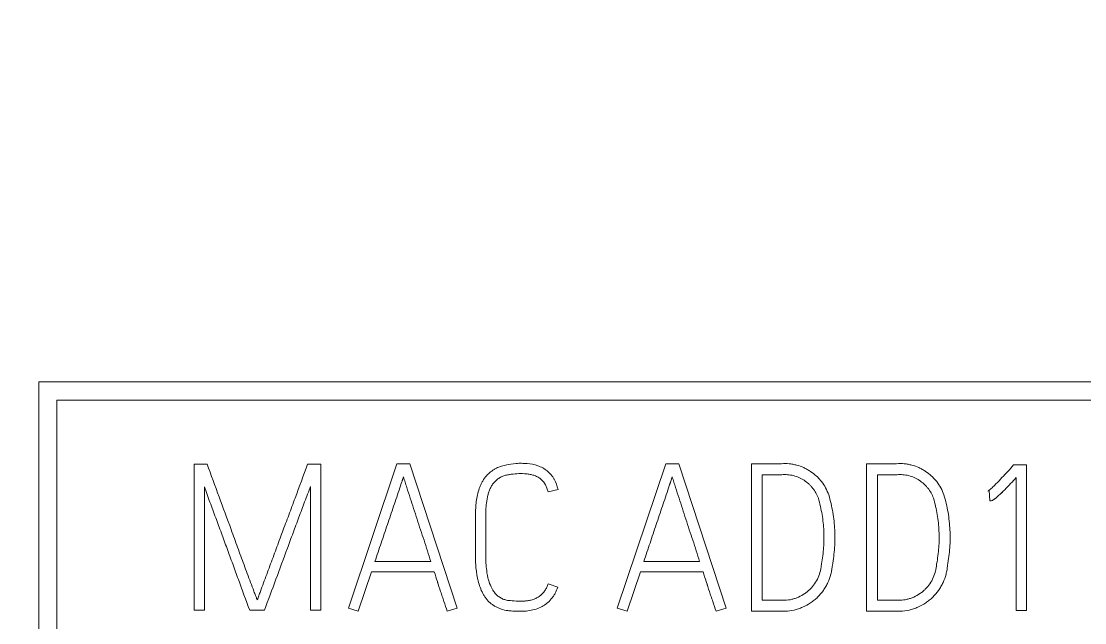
# Model space of a CAD drawing. Header units: millimetres. Extents: x 1359 to 3577, y 1333 to 3557.
# Drawn here: x 2609.48 to 2621.12, y 3311.95 to 3318.53 of the extents above; entities that cross this region are included whole.
import ezdxf

# ---------------------------------------------------------------- set-up
doc = ezdxf.new("R2010")
doc.units = ezdxf.units.MM
doc.set_wipeout_variables(frame=1)
doc.layers.add('000-PI-Oprema', color=30, linetype='Continuous', lineweight=5)
doc.layers.add('002-PI-Kabelska kanalica', color=150, linetype='Continuous')

# ---------------------------------------------------------------- blocks, each defined once
blk = doc.blocks.new('6ES7515-2AN03-0AB0')
blk.add_wipeout([(49766.655, 38535.913), (49836.455, 38535.913), (49836.456, 38388.913), (49766.656, 38388.913)])
at = {"layer": '000-PI-Oprema', "color": 0, "linetype": 'ByBlock', "lineweight": 0}
for p, q in [((49819.756, 38512.093), (49819.756, 38520.413)), ((49819.756, 38520.413), (49832.406, 38520.413)), ((49819.756, 38512.093), (49819.756, 38520.413)), ((49819.756, 38520.413), (49832.406, 38520.413)), ((49819.956, 38520.213), (49819.956, 38512.293)), ((49832.206, 38520.213), (49819.956, 38520.213)), ((49819.956, 38520.213), (49819.956, 38512.293)), ((49832.206, 38520.213), (49819.956, 38520.213)), ((49821.456, 38519.513), (49821.456, 38517.913)), ((49821.598, 38519.513), (49821.456, 38519.513)), ((49821.456, 38519.513), (49821.456, 38517.913)), ((49821.598, 38519.513), (49821.456, 38519.513)), ((49822.843, 38519.513), (49822.698, 38519.513)), ((49822.843, 38519.513), (49822.698, 38519.513)), ((49822.843, 38517.913), (49822.843, 38519.513)), ((49822.843, 38517.913), (49822.843, 38519.513)), ((49823.675, 38519.515), (49823.145, 38517.937)), ((49823.675, 38519.515), (49823.145, 38517.937)), ((49823.817, 38519.515), (49823.675, 38519.515)), ((49823.817, 38519.515), (49823.675, 38519.515)), ((49824.334, 38517.937), (49823.817, 38519.515)), ((49824.334, 38517.937), (49823.817, 38519.515)), ((49826.615, 38519.515), (49826.085, 38517.937)), ((49826.615, 38519.515), (49826.085, 38517.937)), ((49826.757, 38519.515), (49826.615, 38519.515)), ((49826.757, 38519.515), (49826.615, 38519.515)), ((49827.275, 38517.937), (49826.757, 38519.515)), ((49827.275, 38517.937), (49826.757, 38519.515)), ((49827.552, 38519.517), (49827.552, 38517.902)), ((49827.881, 38519.517), (49827.552, 38519.517)), ((49827.552, 38519.517), (49827.552, 38517.902)), ((49827.881, 38519.517), (49827.552, 38519.517)), ((49828.812, 38519.517), (49828.812, 38517.902)), ((49829.141, 38519.517), (49828.812, 38519.517)), ((49828.812, 38519.517), (49828.812, 38517.902)), ((49829.141, 38519.517), (49828.812, 38519.517)), ((49830.421, 38519.504), (49830.406, 38519.486)), ((49830.421, 38519.504), (49830.406, 38519.486)), ((49830.561, 38519.504), (49830.421, 38519.504)), ((49830.561, 38519.504), (49830.421, 38519.504)), ((49830.561, 38517.91), (49830.561, 38519.504)), ((49830.561, 38517.91), (49830.561, 38519.504)), ((49827.672, 38519.397), (49827.672, 38518.022)), ((49827.886, 38519.397), (49827.672, 38519.397)), ((49827.672, 38519.397), (49827.672, 38518.022)), ((49827.886, 38519.397), (49827.672, 38519.397)), ((49828.932, 38519.397), (49828.932, 38518.022)), ((49829.146, 38519.397), (49828.932, 38519.397)), ((49828.932, 38519.397), (49828.932, 38518.022)), ((49829.146, 38519.397), (49828.932, 38519.397)), ((49830.45, 38519.366), (49830.45, 38517.91)), ((49830.45, 38519.366), (49830.45, 38517.91)), ((49821.569, 38517.913), (49821.569, 38519.264)), ((49821.569, 38517.913), (49821.569, 38519.264)), ((49822.729, 38519.269), (49822.729, 38517.913)), ((49822.729, 38519.269), (49822.729, 38517.913)), ((49825.328, 38519.209), (49825.437, 38519.235)), ((49825.328, 38519.209), (49825.437, 38519.235)), ((49830.14, 38519.218), (49830.153, 38519.222)), ((49830.14, 38519.218), (49830.153, 38519.222)), ((49830.153, 38519.222), (49830.16, 38519.109)), ((49830.153, 38519.222), (49830.16, 38519.109)), ((49824.046, 38518.447), (49823.435, 38518.447)), ((49824.046, 38518.447), (49823.435, 38518.447)), ((49826.986, 38518.447), (49826.376, 38518.447)), ((49826.986, 38518.447), (49826.376, 38518.447)), ((49823.251, 38517.902), (49823.397, 38518.334)), ((49823.251, 38517.902), (49823.397, 38518.334)), ((49823.397, 38518.334), (49824.083, 38518.334)), ((49823.397, 38518.334), (49824.083, 38518.334)), ((49826.192, 38517.902), (49826.338, 38518.334)), ((49826.192, 38517.902), (49826.338, 38518.334)), ((49826.338, 38518.334), (49827.024, 38518.334)), ((49826.338, 38518.334), (49827.024, 38518.334)), ((49825.435, 38518.166), (49825.33, 38518.203)), ((49825.435, 38518.166), (49825.33, 38518.203)), ((49827.672, 38518.022), (49827.919, 38518.022)), ((49827.672, 38518.022), (49827.919, 38518.022)), ((49828.932, 38518.022), (49829.179, 38518.022)), ((49828.932, 38518.022), (49829.179, 38518.022)), ((49821.456, 38517.913), (49821.569, 38517.913)), ((49821.456, 38517.913), (49821.569, 38517.913)), ((49822.064, 38517.913), (49822.226, 38517.913)), ((49822.064, 38517.913), (49822.226, 38517.913)), ((49822.729, 38517.913), (49822.843, 38517.913)), ((49822.729, 38517.913), (49822.843, 38517.913)), ((49823.145, 38517.937), (49823.251, 38517.902)), ((49823.145, 38517.937), (49823.251, 38517.902)), ((49824.225, 38517.902), (49824.334, 38517.937)), ((49824.225, 38517.902), (49824.334, 38517.937)), ((49826.085, 38517.937), (49826.192, 38517.902)), ((49826.085, 38517.937), (49826.192, 38517.902)), ((49827.166, 38517.902), (49827.275, 38517.937)), ((49827.166, 38517.902), (49827.275, 38517.937)), ((49827.552, 38517.902), (49827.922, 38517.902)), ((49827.552, 38517.902), (49827.922, 38517.902)), ((49828.812, 38517.902), (49829.182, 38517.902)), ((49828.812, 38517.902), (49829.182, 38517.902)), ((49830.45, 38517.91), (49830.561, 38517.91)), ((49830.45, 38517.91), (49830.561, 38517.91))]:
    blk.add_line(p, q, dxfattribs=at)
blk.add_open_spline([(49821.862, 38518.796), (49821.773, 38519.035), (49821.685, 38519.274), (49821.598, 38519.513)], degree=3, dxfattribs=at)
blk.add_open_spline([(49821.862, 38518.796), (49821.773, 38519.035), (49821.685, 38519.274), (49821.598, 38519.513)], degree=3, dxfattribs=at)
for points, knots in [([(49822.698, 38519.513), (49822.653, 38519.389), (49822.607, 38519.265), (49822.538, 38519.079), (49822.504, 38518.986), (49822.469, 38518.893), (49822.445, 38518.831), (49822.434, 38518.801), (49822.399, 38518.708), (49822.376, 38518.646), (49822.331, 38518.522), (49822.308, 38518.46), (49822.273, 38518.367), (49822.262, 38518.336), (49822.238, 38518.274), (49822.227, 38518.243), (49822.204, 38518.181), (49822.192, 38518.15), (49822.176, 38518.104), (49822.17, 38518.088), (49822.162, 38518.065), (49822.159, 38518.057), (49822.153, 38518.041), (49822.151, 38518.034), (49822.148, 38518.026)], [0, 0, 0, 0, 0.25, 0.25, 0.375, 0.4375, 0.4375, 0.5, 0.5, 0.625, 0.625, 0.75, 0.75, 0.8125, 0.8125, 0.875, 0.875, 0.9375, 0.9375, 0.96875, 0.96875, 0.984375, 0.984375, 1, 1, 1, 1]), ([(49822.698, 38519.513), (49822.653, 38519.389), (49822.607, 38519.265), (49822.538, 38519.079), (49822.504, 38518.986), (49822.469, 38518.893), (49822.445, 38518.831), (49822.434, 38518.801), (49822.399, 38518.708), (49822.376, 38518.646), (49822.331, 38518.522), (49822.308, 38518.46), (49822.273, 38518.367), (49822.262, 38518.336), (49822.238, 38518.274), (49822.227, 38518.243), (49822.204, 38518.181), (49822.192, 38518.15), (49822.176, 38518.104), (49822.17, 38518.088), (49822.162, 38518.065), (49822.159, 38518.057), (49822.153, 38518.041), (49822.151, 38518.034), (49822.148, 38518.026)], [0, 0, 0, 0, 0.25, 0.25, 0.375, 0.4375, 0.4375, 0.5, 0.5, 0.625, 0.625, 0.75, 0.75, 0.8125, 0.8125, 0.875, 0.875, 0.9375, 0.9375, 0.96875, 0.96875, 0.984375, 0.984375, 1, 1, 1, 1]), ([(49825.437, 38519.235), (49825.428, 38519.274), (49825.415, 38519.311), (49825.391, 38519.355), (49825.385, 38519.364), (49825.374, 38519.38), (49825.368, 38519.388), (49825.349, 38519.411), (49825.335, 38519.425), (49825.304, 38519.45), (49825.287, 38519.461), (49825.261, 38519.475), (49825.252, 38519.48), (49825.234, 38519.488), (49825.224, 38519.491), (49825.177, 38519.508), (49825.138, 38519.515), (49825.088, 38519.519), (49825.078, 38519.52), (49825.058, 38519.521), (49825.048, 38519.521), (49825.019, 38519.522), (49824.999, 38519.521), (49824.94, 38519.517), (49824.9, 38519.512), (49824.852, 38519.5), (49824.842, 38519.498), (49824.823, 38519.492), (49824.814, 38519.489), (49824.785, 38519.478), (49824.767, 38519.47), (49824.741, 38519.455), (49824.733, 38519.45), (49824.716, 38519.439), (49824.708, 38519.433), (49824.684, 38519.415), (49824.669, 38519.401), (49824.655, 38519.386)], [0, 0, 0, 0, 0.125, 0.125, 0.15625, 0.15625, 0.1875, 0.1875, 0.25, 0.25, 0.3125, 0.3125, 0.34375, 0.34375, 0.375, 0.375, 0.5, 0.5, 0.53125, 0.53125, 0.5625, 0.5625, 0.625, 0.625, 0.75, 0.75, 0.78125, 0.78125, 0.8125, 0.8125, 0.875, 0.875, 0.90625, 0.90625, 0.9375, 0.9375, 1, 1, 1, 1]), ([(49825.437, 38519.235), (49825.428, 38519.274), (49825.415, 38519.311), (49825.391, 38519.355), (49825.385, 38519.364), (49825.374, 38519.38), (49825.368, 38519.388), (49825.349, 38519.411), (49825.335, 38519.425), (49825.304, 38519.45), (49825.287, 38519.461), (49825.261, 38519.475), (49825.252, 38519.48), (49825.234, 38519.488), (49825.224, 38519.491), (49825.177, 38519.508), (49825.138, 38519.515), (49825.088, 38519.519), (49825.078, 38519.52), (49825.058, 38519.521), (49825.048, 38519.521), (49825.019, 38519.522), (49824.999, 38519.521), (49824.94, 38519.517), (49824.9, 38519.512), (49824.852, 38519.5), (49824.842, 38519.498), (49824.823, 38519.492), (49824.814, 38519.489), (49824.785, 38519.478), (49824.767, 38519.47), (49824.741, 38519.455), (49824.733, 38519.45), (49824.716, 38519.439), (49824.708, 38519.433), (49824.684, 38519.415), (49824.669, 38519.401), (49824.655, 38519.386)], [0, 0, 0, 0, 0.125, 0.125, 0.15625, 0.15625, 0.1875, 0.1875, 0.25, 0.25, 0.3125, 0.3125, 0.34375, 0.34375, 0.375, 0.375, 0.5, 0.5, 0.53125, 0.53125, 0.5625, 0.5625, 0.625, 0.625, 0.75, 0.75, 0.78125, 0.78125, 0.8125, 0.8125, 0.875, 0.875, 0.90625, 0.90625, 0.9375, 0.9375, 1, 1, 1, 1]), ([(49828.399, 38519.176), (49828.389, 38519.202), (49828.367, 38519.253), (49828.337, 38519.299), (49828.311, 38519.332), (49828.302, 38519.342), (49828.283, 38519.363), (49828.273, 38519.373), (49828.243, 38519.401), (49828.221, 38519.418), (49828.187, 38519.441), (49828.175, 38519.448), (49828.15, 38519.462), (49828.138, 38519.468), (49828.1, 38519.485), (49828.074, 38519.494), (49828.034, 38519.505), (49828.02, 38519.508), (49827.992, 38519.513), (49827.979, 38519.515), (49827.937, 38519.519), (49827.909, 38519.519), (49827.881, 38519.517)], [0, 0, 0, 0, 0.125, 0.25, 0.25, 0.3125, 0.3125, 0.375, 0.375, 0.5, 0.5, 0.5625, 0.5625, 0.625, 0.625, 0.75, 0.75, 0.8125, 0.8125, 0.875, 0.875, 1, 1, 1, 1]), ([(49828.399, 38519.176), (49828.389, 38519.202), (49828.367, 38519.253), (49828.337, 38519.299), (49828.311, 38519.332), (49828.302, 38519.342), (49828.283, 38519.363), (49828.273, 38519.373), (49828.243, 38519.401), (49828.221, 38519.418), (49828.187, 38519.441), (49828.175, 38519.448), (49828.15, 38519.462), (49828.138, 38519.468), (49828.1, 38519.485), (49828.074, 38519.494), (49828.034, 38519.505), (49828.02, 38519.508), (49827.992, 38519.513), (49827.979, 38519.515), (49827.937, 38519.519), (49827.909, 38519.519), (49827.881, 38519.517)], [0, 0, 0, 0, 0.125, 0.25, 0.25, 0.3125, 0.3125, 0.375, 0.375, 0.5, 0.5, 0.5625, 0.5625, 0.625, 0.625, 0.75, 0.75, 0.8125, 0.8125, 0.875, 0.875, 1, 1, 1, 1]), ([(49829.659, 38519.176), (49829.649, 38519.202), (49829.627, 38519.253), (49829.597, 38519.299), (49829.571, 38519.332), (49829.562, 38519.342), (49829.543, 38519.363), (49829.533, 38519.373), (49829.503, 38519.401), (49829.481, 38519.418), (49829.447, 38519.441), (49829.435, 38519.448), (49829.41, 38519.462), (49829.398, 38519.468), (49829.36, 38519.485), (49829.334, 38519.494), (49829.294, 38519.505), (49829.28, 38519.508), (49829.252, 38519.513), (49829.239, 38519.515), (49829.197, 38519.519), (49829.169, 38519.519), (49829.141, 38519.517)], [0, 0, 0, 0, 0.125, 0.25, 0.25, 0.3125, 0.3125, 0.375, 0.375, 0.5, 0.5, 0.5625, 0.5625, 0.625, 0.625, 0.75, 0.75, 0.8125, 0.8125, 0.875, 0.875, 1, 1, 1, 1]), ([(49829.659, 38519.176), (49829.649, 38519.202), (49829.627, 38519.253), (49829.597, 38519.299), (49829.571, 38519.332), (49829.562, 38519.342), (49829.543, 38519.363), (49829.533, 38519.373), (49829.503, 38519.401), (49829.481, 38519.418), (49829.447, 38519.441), (49829.435, 38519.448), (49829.41, 38519.462), (49829.398, 38519.468), (49829.36, 38519.485), (49829.334, 38519.494), (49829.294, 38519.505), (49829.28, 38519.508), (49829.252, 38519.513), (49829.239, 38519.515), (49829.197, 38519.519), (49829.169, 38519.519), (49829.141, 38519.517)], [0, 0, 0, 0, 0.125, 0.25, 0.25, 0.3125, 0.3125, 0.375, 0.375, 0.5, 0.5, 0.5625, 0.5625, 0.625, 0.625, 0.75, 0.75, 0.8125, 0.8125, 0.875, 0.875, 1, 1, 1, 1]), ([(49830.406, 38519.486), (49830.385, 38519.462), (49830.364, 38519.439), (49830.321, 38519.393), (49830.299, 38519.37), (49830.256, 38519.324), (49830.234, 38519.301), (49830.2, 38519.268), (49830.189, 38519.257), (49830.171, 38519.242), (49830.165, 38519.237), (49830.156, 38519.229), (49830.153, 38519.227), (49830.146, 38519.222), (49830.143, 38519.22), (49830.14, 38519.218)], [0, 0, 0, 0, 0.25, 0.25, 0.5, 0.5, 0.75, 0.75, 0.875, 0.875, 0.9375, 0.9375, 0.96875, 0.96875, 1, 1, 1, 1]), ([(49830.406, 38519.486), (49830.385, 38519.462), (49830.364, 38519.439), (49830.321, 38519.393), (49830.299, 38519.37), (49830.256, 38519.324), (49830.234, 38519.301), (49830.2, 38519.268), (49830.189, 38519.257), (49830.171, 38519.242), (49830.165, 38519.237), (49830.156, 38519.229), (49830.153, 38519.227), (49830.146, 38519.222), (49830.143, 38519.22), (49830.14, 38519.218)], [0, 0, 0, 0, 0.25, 0.25, 0.5, 0.5, 0.75, 0.75, 0.875, 0.875, 0.9375, 0.9375, 0.96875, 0.96875, 1, 1, 1, 1]), ([(49823.706, 38519.252), (49823.711, 38519.268), (49823.716, 38519.283), (49823.726, 38519.311), (49823.73, 38519.323), (49823.738, 38519.348), (49823.742, 38519.361), (49823.746, 38519.373)], [0, 0, 0, 0, 0.386878, 0.386878, 0.693439, 0.693439, 1, 1, 1, 1]), ([(49823.746, 38519.373), (49823.743, 38519.365), (49823.741, 38519.357), (49823.733, 38519.333), (49823.728, 38519.317), (49823.717, 38519.284), (49823.711, 38519.268), (49823.706, 38519.252)], [0, 0, 0, 0, 0.193439, 0.193439, 0.59672, 0.59672, 1, 1, 1, 1]), ([(49823.706, 38519.252), (49823.711, 38519.268), (49823.716, 38519.283), (49823.726, 38519.311), (49823.73, 38519.323), (49823.738, 38519.348), (49823.742, 38519.361), (49823.746, 38519.373)], [0, 0, 0, 0, 0.386878, 0.386878, 0.693439, 0.693439, 1, 1, 1, 1]), ([(49823.746, 38519.373), (49823.743, 38519.365), (49823.741, 38519.357), (49823.733, 38519.333), (49823.728, 38519.317), (49823.717, 38519.284), (49823.711, 38519.268), (49823.706, 38519.252)], [0, 0, 0, 0, 0.193439, 0.193439, 0.59672, 0.59672, 1, 1, 1, 1]), ([(49823.746, 38519.373), (49823.752, 38519.354), (49823.758, 38519.334), (49823.771, 38519.296), (49823.777, 38519.276), (49823.795, 38519.218), (49823.808, 38519.18), (49823.845, 38519.064), (49823.87, 38518.987), (49823.908, 38518.871), (49823.92, 38518.833), (49823.946, 38518.756), (49823.959, 38518.717), (49823.996, 38518.602), (49824.021, 38518.525), (49824.046, 38518.447)], [0, 0, 0, 0, 0.0625, 0.0625, 0.125, 0.125, 0.25, 0.25, 0.5, 0.5, 0.625, 0.625, 0.75, 0.75, 1, 1, 1, 1]), ([(49823.746, 38519.373), (49823.752, 38519.354), (49823.758, 38519.334), (49823.771, 38519.296), (49823.777, 38519.276), (49823.795, 38519.218), (49823.808, 38519.18), (49823.845, 38519.064), (49823.87, 38518.987), (49823.908, 38518.871), (49823.92, 38518.833), (49823.946, 38518.756), (49823.959, 38518.717), (49823.996, 38518.602), (49824.021, 38518.525), (49824.046, 38518.447)], [0, 0, 0, 0, 0.0625, 0.0625, 0.125, 0.125, 0.25, 0.25, 0.5, 0.5, 0.625, 0.625, 0.75, 0.75, 1, 1, 1, 1]), ([(49824.655, 38519.386), (49824.639, 38519.368), (49824.625, 38519.348), (49824.607, 38519.317), (49824.601, 38519.306), (49824.591, 38519.284), (49824.586, 38519.273), (49824.573, 38519.239), (49824.566, 38519.216), (49824.554, 38519.169), (49824.549, 38519.145), (49824.542, 38519.097), (49824.539, 38519.073), (49824.536, 38519.025), (49824.534, 38519.001), (49824.534, 38518.964), (49824.534, 38518.952), (49824.534, 38518.928), (49824.534, 38518.892), (49824.534, 38518.758), (49824.534, 38518.637), (49824.534, 38518.528), (49824.534, 38518.516), (49824.534, 38518.492), (49824.534, 38518.48), (49824.535, 38518.443), (49824.536, 38518.419), (49824.54, 38518.371), (49824.543, 38518.347), (49824.548, 38518.311), (49824.55, 38518.299), (49824.554, 38518.275), (49824.557, 38518.263), (49824.565, 38518.228), (49824.571, 38518.205), (49824.587, 38518.159), (49824.595, 38518.136), (49824.611, 38518.103), (49824.617, 38518.093), (49824.629, 38518.071), (49824.636, 38518.061), (49824.65, 38518.041), (49824.657, 38518.032), (49824.669, 38518.018), (49824.673, 38518.014), (49824.682, 38518.005), (49824.686, 38518.001), (49824.696, 38517.992), (49824.7, 38517.988), (49824.71, 38517.981), (49824.715, 38517.978), (49824.73, 38517.967), (49824.751, 38517.954), (49824.772, 38517.943), (49824.795, 38517.934), (49824.806, 38517.929), (49824.841, 38517.918), (49824.865, 38517.912), (49824.901, 38517.907), (49824.914, 38517.906), (49824.938, 38517.904), (49824.962, 38517.903), (49824.987, 38517.902), (49825.011, 38517.902), (49825.023, 38517.902), (49825.059, 38517.902), (49825.084, 38517.903), (49825.132, 38517.91), (49825.156, 38517.914), (49825.204, 38517.927), (49825.227, 38517.936), (49825.26, 38517.952), (49825.271, 38517.958), (49825.292, 38517.971), (49825.302, 38517.978), (49825.331, 38518.001), (49825.348, 38518.018), (49825.372, 38518.047), (49825.379, 38518.057), (49825.393, 38518.077), (49825.399, 38518.088), (49825.417, 38518.12), (49825.426, 38518.142), (49825.435, 38518.166)], [0, 0, 0, 0, 0.03125, 0.03125, 0.046875, 0.046875, 0.0625, 0.0625, 0.09375, 0.09375, 0.125, 0.125, 0.15625, 0.15625, 0.1875, 0.1875, 0.203125, 0.203125, 0.21875, 0.25, 0.375, 0.375, 0.390625, 0.390625, 0.40625, 0.40625, 0.4375, 0.4375, 0.46875, 0.46875, 0.484375, 0.484375, 0.5, 0.5, 0.53125, 0.53125, 0.5625, 0.5625, 0.578125, 0.578125, 0.59375, 0.59375, 0.609375, 0.609375, 0.617187, 0.617187, 0.625, 0.625, 0.632812, 0.632812, 0.640625, 0.640625, 0.65625, 0.671875, 0.671875, 0.6875, 0.6875, 0.71875, 0.71875, 0.734375, 0.734375, 0.75, 0.765625, 0.765625, 0.78125, 0.78125, 0.8125, 0.8125, 0.84375, 0.84375, 0.875, 0.875, 0.890625, 0.890625, 0.90625, 0.90625, 0.9375, 0.9375, 0.953125, 0.953125, 0.96875, 0.96875, 1, 1, 1, 1]), ([(49824.655, 38519.386), (49824.639, 38519.368), (49824.625, 38519.348), (49824.607, 38519.317), (49824.601, 38519.306), (49824.591, 38519.284), (49824.586, 38519.273), (49824.573, 38519.239), (49824.566, 38519.216), (49824.554, 38519.169), (49824.549, 38519.145), (49824.542, 38519.097), (49824.539, 38519.073), (49824.536, 38519.025), (49824.534, 38519.001), (49824.534, 38518.964), (49824.534, 38518.952), (49824.534, 38518.928), (49824.534, 38518.892), (49824.534, 38518.758), (49824.534, 38518.637), (49824.534, 38518.528), (49824.534, 38518.516), (49824.534, 38518.492), (49824.534, 38518.48), (49824.535, 38518.443), (49824.536, 38518.419), (49824.54, 38518.371), (49824.543, 38518.347), (49824.548, 38518.311), (49824.55, 38518.299), (49824.554, 38518.275), (49824.557, 38518.263), (49824.565, 38518.228), (49824.571, 38518.205), (49824.587, 38518.159), (49824.595, 38518.136), (49824.611, 38518.103), (49824.617, 38518.093), (49824.629, 38518.071), (49824.636, 38518.061), (49824.65, 38518.041), (49824.657, 38518.032), (49824.669, 38518.018), (49824.673, 38518.014), (49824.682, 38518.005), (49824.686, 38518.001), (49824.696, 38517.992), (49824.7, 38517.988), (49824.71, 38517.981), (49824.715, 38517.978), (49824.73, 38517.967), (49824.751, 38517.954), (49824.772, 38517.943), (49824.795, 38517.934), (49824.806, 38517.929), (49824.841, 38517.918), (49824.865, 38517.912), (49824.901, 38517.907), (49824.914, 38517.906), (49824.938, 38517.904), (49824.962, 38517.903), (49824.987, 38517.902), (49825.011, 38517.902), (49825.023, 38517.902), (49825.059, 38517.902), (49825.084, 38517.903), (49825.132, 38517.91), (49825.156, 38517.914), (49825.204, 38517.927), (49825.227, 38517.936), (49825.26, 38517.952), (49825.271, 38517.958), (49825.292, 38517.971), (49825.302, 38517.978), (49825.331, 38518.001), (49825.348, 38518.018), (49825.372, 38518.047), (49825.379, 38518.057), (49825.393, 38518.077), (49825.399, 38518.088), (49825.417, 38518.12), (49825.426, 38518.142), (49825.435, 38518.166)], [0, 0, 0, 0, 0.03125, 0.03125, 0.046875, 0.046875, 0.0625, 0.0625, 0.09375, 0.09375, 0.125, 0.125, 0.15625, 0.15625, 0.1875, 0.1875, 0.203125, 0.203125, 0.21875, 0.25, 0.375, 0.375, 0.390625, 0.390625, 0.40625, 0.40625, 0.4375, 0.4375, 0.46875, 0.46875, 0.484375, 0.484375, 0.5, 0.5, 0.53125, 0.53125, 0.5625, 0.5625, 0.578125, 0.578125, 0.59375, 0.59375, 0.609375, 0.609375, 0.617187, 0.617187, 0.625, 0.625, 0.632812, 0.632812, 0.640625, 0.640625, 0.65625, 0.671875, 0.671875, 0.6875, 0.6875, 0.71875, 0.71875, 0.734375, 0.734375, 0.75, 0.765625, 0.765625, 0.78125, 0.78125, 0.8125, 0.8125, 0.84375, 0.84375, 0.875, 0.875, 0.890625, 0.890625, 0.90625, 0.90625, 0.9375, 0.9375, 0.953125, 0.953125, 0.96875, 0.96875, 1, 1, 1, 1]), ([(49825.33, 38518.203), (49825.326, 38518.19), (49825.321, 38518.178), (49825.309, 38518.153), (49825.302, 38518.141), (49825.291, 38518.124), (49825.287, 38518.118), (49825.278, 38518.107), (49825.274, 38518.102), (49825.259, 38518.087), (49825.249, 38518.078), (49825.227, 38518.061), (49825.216, 38518.054), (49825.197, 38518.044), (49825.191, 38518.041), (49825.178, 38518.035), (49825.159, 38518.028), (49825.138, 38518.023), (49825.118, 38518.019), (49825.111, 38518.018), (49825.097, 38518.016), (49825.076, 38518.014), (49825.055, 38518.013), (49825.027, 38518.012), (49825.013, 38518.012), (49824.971, 38518.014), (49824.944, 38518.015), (49824.909, 38518.019), (49824.902, 38518.019), (49824.888, 38518.021), (49824.881, 38518.022), (49824.867, 38518.025), (49824.861, 38518.027), (49824.847, 38518.031), (49824.841, 38518.033), (49824.821, 38518.042), (49824.809, 38518.049), (49824.792, 38518.06), (49824.786, 38518.064), (49824.775, 38518.073), (49824.77, 38518.077), (49824.755, 38518.092), (49824.746, 38518.103), (49824.729, 38518.125), (49824.722, 38518.137), (49824.702, 38518.174), (49824.691, 38518.199), (49824.678, 38518.238), (49824.674, 38518.252), (49824.668, 38518.279), (49824.665, 38518.292), (49824.658, 38518.333), (49824.655, 38518.361), (49824.65, 38518.415), (49824.648, 38518.443), (49824.647, 38518.484), (49824.647, 38518.498), (49824.647, 38518.525), (49824.647, 38518.539), (49824.647, 38518.608), (49824.647, 38518.718), (49824.647, 38518.841), (49824.647, 38518.91), (49824.647, 38518.937), (49824.647, 38518.951), (49824.647, 38518.992), (49824.648, 38519.02), (49824.652, 38519.075), (49824.655, 38519.102), (49824.663, 38519.142), (49824.665, 38519.155), (49824.672, 38519.182), (49824.676, 38519.195), (49824.685, 38519.221), (49824.69, 38519.234), (49824.702, 38519.259), (49824.709, 38519.271), (49824.72, 38519.289), (49824.724, 38519.294), (49824.732, 38519.305), (49824.737, 38519.311), (49824.751, 38519.326), (49824.761, 38519.336), (49824.782, 38519.353), (49824.794, 38519.36), (49824.818, 38519.374), (49824.831, 38519.379), (49824.851, 38519.386), (49824.857, 38519.388), (49824.871, 38519.392), (49824.878, 38519.393), (49824.898, 38519.397), (49824.912, 38519.4), (49824.953, 38519.405), (49824.98, 38519.407), (49825.036, 38519.409), (49825.063, 38519.408), (49825.104, 38519.404), (49825.118, 38519.403), (49825.146, 38519.397), (49825.159, 38519.394), (49825.179, 38519.388), (49825.186, 38519.385), (49825.199, 38519.38), (49825.205, 38519.377), (49825.224, 38519.367), (49825.236, 38519.36), (49825.257, 38519.342), (49825.267, 38519.332), (49825.285, 38519.311), (49825.292, 38519.299), (49825.303, 38519.281), (49825.306, 38519.274), (49825.311, 38519.262), (49825.314, 38519.255), (49825.321, 38519.236), (49825.325, 38519.222), (49825.328, 38519.209)], [0, 0, 0, 0, 0.015625, 0.015625, 0.03125, 0.03125, 0.039063, 0.039063, 0.046875, 0.046875, 0.0625, 0.0625, 0.078125, 0.078125, 0.085938, 0.085938, 0.09375, 0.109375, 0.109375, 0.117188, 0.117188, 0.125, 0.140625, 0.140625, 0.15625, 0.15625, 0.1875, 0.1875, 0.195313, 0.195313, 0.203125, 0.203125, 0.210938, 0.210938, 0.21875, 0.21875, 0.234375, 0.234375, 0.242188, 0.242188, 0.25, 0.25, 0.265625, 0.265625, 0.28125, 0.28125, 0.3125, 0.3125, 0.328125, 0.328125, 0.34375, 0.34375, 0.375, 0.375, 0.40625, 0.40625, 0.421875, 0.421875, 0.4375, 0.4375, 0.5, 0.5625, 0.578125, 0.578125, 0.59375, 0.59375, 0.625, 0.625, 0.65625, 0.65625, 0.671875, 0.671875, 0.6875, 0.6875, 0.703125, 0.703125, 0.71875, 0.71875, 0.726563, 0.726563, 0.734375, 0.734375, 0.75, 0.75, 0.765625, 0.765625, 0.78125, 0.78125, 0.789063, 0.789063, 0.796875, 0.796875, 0.8125, 0.8125, 0.84375, 0.84375, 0.875, 0.875, 0.890625, 0.890625, 0.90625, 0.90625, 0.914063, 0.914063, 0.921875, 0.921875, 0.9375, 0.9375, 0.953125, 0.953125, 0.96875, 0.96875, 0.976563, 0.976563, 0.984375, 0.984375, 1, 1, 1, 1]), ([(49825.33, 38518.203), (49825.326, 38518.19), (49825.321, 38518.178), (49825.309, 38518.153), (49825.302, 38518.141), (49825.291, 38518.124), (49825.287, 38518.118), (49825.278, 38518.107), (49825.274, 38518.102), (49825.259, 38518.087), (49825.249, 38518.078), (49825.227, 38518.061), (49825.216, 38518.054), (49825.197, 38518.044), (49825.191, 38518.041), (49825.178, 38518.035), (49825.159, 38518.028), (49825.138, 38518.023), (49825.118, 38518.019), (49825.111, 38518.018), (49825.097, 38518.016), (49825.076, 38518.014), (49825.055, 38518.013), (49825.027, 38518.012), (49825.013, 38518.012), (49824.971, 38518.014), (49824.944, 38518.015), (49824.909, 38518.019), (49824.902, 38518.019), (49824.888, 38518.021), (49824.881, 38518.022), (49824.867, 38518.025), (49824.861, 38518.027), (49824.847, 38518.031), (49824.841, 38518.033), (49824.821, 38518.042), (49824.809, 38518.049), (49824.792, 38518.06), (49824.786, 38518.064), (49824.775, 38518.073), (49824.77, 38518.077), (49824.755, 38518.092), (49824.746, 38518.103), (49824.729, 38518.125), (49824.722, 38518.137), (49824.702, 38518.174), (49824.691, 38518.199), (49824.678, 38518.238), (49824.674, 38518.252), (49824.668, 38518.279), (49824.665, 38518.292), (49824.658, 38518.333), (49824.655, 38518.361), (49824.65, 38518.415), (49824.648, 38518.443), (49824.647, 38518.484), (49824.647, 38518.498), (49824.647, 38518.525), (49824.647, 38518.539), (49824.647, 38518.608), (49824.647, 38518.718), (49824.647, 38518.841), (49824.647, 38518.91), (49824.647, 38518.937), (49824.647, 38518.951), (49824.647, 38518.992), (49824.648, 38519.02), (49824.652, 38519.075), (49824.655, 38519.102), (49824.663, 38519.142), (49824.665, 38519.155), (49824.672, 38519.182), (49824.676, 38519.195), (49824.685, 38519.221), (49824.69, 38519.234), (49824.702, 38519.259), (49824.709, 38519.271), (49824.72, 38519.289), (49824.724, 38519.294), (49824.732, 38519.305), (49824.737, 38519.311), (49824.751, 38519.326), (49824.761, 38519.336), (49824.782, 38519.353), (49824.794, 38519.36), (49824.818, 38519.374), (49824.831, 38519.379), (49824.851, 38519.386), (49824.857, 38519.388), (49824.871, 38519.392), (49824.878, 38519.393), (49824.898, 38519.397), (49824.912, 38519.4), (49824.953, 38519.405), (49824.98, 38519.407), (49825.036, 38519.409), (49825.063, 38519.408), (49825.104, 38519.404), (49825.118, 38519.403), (49825.146, 38519.397), (49825.159, 38519.394), (49825.179, 38519.388), (49825.186, 38519.385), (49825.199, 38519.38), (49825.205, 38519.377), (49825.224, 38519.367), (49825.236, 38519.36), (49825.257, 38519.342), (49825.267, 38519.332), (49825.285, 38519.311), (49825.292, 38519.299), (49825.303, 38519.281), (49825.306, 38519.274), (49825.311, 38519.262), (49825.314, 38519.255), (49825.321, 38519.236), (49825.325, 38519.222), (49825.328, 38519.209)], [0, 0, 0, 0, 0.015625, 0.015625, 0.03125, 0.03125, 0.039063, 0.039063, 0.046875, 0.046875, 0.0625, 0.0625, 0.078125, 0.078125, 0.085938, 0.085938, 0.09375, 0.109375, 0.109375, 0.117188, 0.117188, 0.125, 0.140625, 0.140625, 0.15625, 0.15625, 0.1875, 0.1875, 0.195313, 0.195313, 0.203125, 0.203125, 0.210938, 0.210938, 0.21875, 0.21875, 0.234375, 0.234375, 0.242188, 0.242188, 0.25, 0.25, 0.265625, 0.265625, 0.28125, 0.28125, 0.3125, 0.3125, 0.328125, 0.328125, 0.34375, 0.34375, 0.375, 0.375, 0.40625, 0.40625, 0.421875, 0.421875, 0.4375, 0.4375, 0.5, 0.5625, 0.578125, 0.578125, 0.59375, 0.59375, 0.625, 0.625, 0.65625, 0.65625, 0.671875, 0.671875, 0.6875, 0.6875, 0.703125, 0.703125, 0.71875, 0.71875, 0.726563, 0.726563, 0.734375, 0.734375, 0.75, 0.75, 0.765625, 0.765625, 0.78125, 0.78125, 0.789063, 0.789063, 0.796875, 0.796875, 0.8125, 0.8125, 0.84375, 0.84375, 0.875, 0.875, 0.890625, 0.890625, 0.90625, 0.90625, 0.914063, 0.914063, 0.921875, 0.921875, 0.9375, 0.9375, 0.953125, 0.953125, 0.96875, 0.96875, 0.976563, 0.976563, 0.984375, 0.984375, 1, 1, 1, 1]), ([(49826.686, 38519.373), (49826.684, 38519.365), (49826.681, 38519.357), (49826.673, 38519.333), (49826.668, 38519.317), (49826.657, 38519.284), (49826.652, 38519.268), (49826.647, 38519.252)], [0, 0, 0, 0, 0.193439, 0.193439, 0.59672, 0.59672, 1, 1, 1, 1]), ([(49826.647, 38519.252), (49826.652, 38519.268), (49826.657, 38519.283), (49826.666, 38519.311), (49826.67, 38519.323), (49826.678, 38519.348), (49826.682, 38519.361), (49826.686, 38519.373)], [0, 0, 0, 0, 0.386878, 0.386878, 0.693439, 0.693439, 1, 1, 1, 1]), ([(49826.686, 38519.373), (49826.684, 38519.365), (49826.681, 38519.357), (49826.673, 38519.333), (49826.668, 38519.317), (49826.657, 38519.284), (49826.652, 38519.268), (49826.647, 38519.252)], [0, 0, 0, 0, 0.193439, 0.193439, 0.59672, 0.59672, 1, 1, 1, 1]), ([(49826.647, 38519.252), (49826.652, 38519.268), (49826.657, 38519.283), (49826.666, 38519.311), (49826.67, 38519.323), (49826.678, 38519.348), (49826.682, 38519.361), (49826.686, 38519.373)], [0, 0, 0, 0, 0.386878, 0.386878, 0.693439, 0.693439, 1, 1, 1, 1]), ([(49826.686, 38519.373), (49826.693, 38519.354), (49826.699, 38519.334), (49826.711, 38519.296), (49826.717, 38519.276), (49826.736, 38519.218), (49826.748, 38519.18), (49826.786, 38519.064), (49826.81, 38518.987), (49826.848, 38518.871), (49826.861, 38518.833), (49826.886, 38518.756), (49826.899, 38518.717), (49826.937, 38518.602), (49826.961, 38518.525), (49826.986, 38518.447)], [0, 0, 0, 0, 0.0625, 0.0625, 0.125, 0.125, 0.25, 0.25, 0.5, 0.5, 0.625, 0.625, 0.75, 0.75, 1, 1, 1, 1]), ([(49826.686, 38519.373), (49826.693, 38519.354), (49826.699, 38519.334), (49826.711, 38519.296), (49826.717, 38519.276), (49826.736, 38519.218), (49826.748, 38519.18), (49826.786, 38519.064), (49826.81, 38518.987), (49826.848, 38518.871), (49826.861, 38518.833), (49826.886, 38518.756), (49826.899, 38518.717), (49826.937, 38518.602), (49826.961, 38518.525), (49826.986, 38518.447)], [0, 0, 0, 0, 0.0625, 0.0625, 0.125, 0.125, 0.25, 0.25, 0.5, 0.5, 0.625, 0.625, 0.75, 0.75, 1, 1, 1, 1]), ([(49828.285, 38519.139), (49828.277, 38519.159), (49828.26, 38519.197), (49828.236, 38519.233), (49828.216, 38519.258), (49828.209, 38519.266), (49828.195, 38519.281), (49828.187, 38519.289), (49828.164, 38519.31), (49828.147, 38519.323), (49828.12, 38519.341), (49828.111, 38519.346), (49828.092, 38519.356), (49828.083, 38519.361), (49828.054, 38519.374), (49828.033, 38519.381), (49828.002, 38519.389), (49827.992, 38519.391), (49827.971, 38519.395), (49827.96, 38519.396), (49827.928, 38519.399), (49827.907, 38519.399), (49827.886, 38519.397)], [0, 0, 0, 0, 0.125, 0.25, 0.25, 0.3125, 0.3125, 0.375, 0.375, 0.5, 0.5, 0.5625, 0.5625, 0.625, 0.625, 0.75, 0.75, 0.8125, 0.8125, 0.875, 0.875, 1, 1, 1, 1]), ([(49828.285, 38519.139), (49828.277, 38519.159), (49828.26, 38519.197), (49828.236, 38519.233), (49828.216, 38519.258), (49828.209, 38519.266), (49828.195, 38519.281), (49828.187, 38519.289), (49828.164, 38519.31), (49828.147, 38519.323), (49828.12, 38519.341), (49828.111, 38519.346), (49828.092, 38519.356), (49828.083, 38519.361), (49828.054, 38519.374), (49828.033, 38519.381), (49828.002, 38519.389), (49827.992, 38519.391), (49827.971, 38519.395), (49827.96, 38519.396), (49827.928, 38519.399), (49827.907, 38519.399), (49827.886, 38519.397)], [0, 0, 0, 0, 0.125, 0.25, 0.25, 0.3125, 0.3125, 0.375, 0.375, 0.5, 0.5, 0.5625, 0.5625, 0.625, 0.625, 0.75, 0.75, 0.8125, 0.8125, 0.875, 0.875, 1, 1, 1, 1]), ([(49829.545, 38519.139), (49829.537, 38519.159), (49829.52, 38519.197), (49829.496, 38519.233), (49829.476, 38519.258), (49829.469, 38519.266), (49829.455, 38519.281), (49829.447, 38519.289), (49829.424, 38519.31), (49829.407, 38519.323), (49829.38, 38519.341), (49829.371, 38519.346), (49829.352, 38519.356), (49829.343, 38519.361), (49829.314, 38519.374), (49829.293, 38519.381), (49829.262, 38519.389), (49829.252, 38519.391), (49829.231, 38519.395), (49829.22, 38519.396), (49829.188, 38519.399), (49829.167, 38519.399), (49829.146, 38519.397)], [0, 0, 0, 0, 0.125, 0.25, 0.25, 0.3125, 0.3125, 0.375, 0.375, 0.5, 0.5, 0.5625, 0.5625, 0.625, 0.625, 0.75, 0.75, 0.8125, 0.8125, 0.875, 0.875, 1, 1, 1, 1]), ([(49829.545, 38519.139), (49829.537, 38519.159), (49829.52, 38519.197), (49829.496, 38519.233), (49829.476, 38519.258), (49829.469, 38519.266), (49829.455, 38519.281), (49829.447, 38519.289), (49829.424, 38519.31), (49829.407, 38519.323), (49829.38, 38519.341), (49829.371, 38519.346), (49829.352, 38519.356), (49829.343, 38519.361), (49829.314, 38519.374), (49829.293, 38519.381), (49829.262, 38519.389), (49829.252, 38519.391), (49829.231, 38519.395), (49829.22, 38519.396), (49829.188, 38519.399), (49829.167, 38519.399), (49829.146, 38519.397)], [0, 0, 0, 0, 0.125, 0.25, 0.25, 0.3125, 0.3125, 0.375, 0.375, 0.5, 0.5, 0.5625, 0.5625, 0.625, 0.625, 0.75, 0.75, 0.8125, 0.8125, 0.875, 0.875, 1, 1, 1, 1]), ([(49830.45, 38519.366), (49830.43, 38519.344), (49830.409, 38519.321), (49830.366, 38519.277), (49830.345, 38519.254), (49830.302, 38519.21), (49830.28, 38519.189), (49830.245, 38519.158), (49830.234, 38519.147), (49830.216, 38519.133), (49830.21, 38519.128), (49830.2, 38519.122), (49830.197, 38519.12), (49830.19, 38519.116), (49830.187, 38519.114), (49830.183, 38519.113)], [0, 0, 0, 0, 0.25, 0.25, 0.5, 0.5, 0.75, 0.75, 0.875, 0.875, 0.9375, 0.9375, 0.96875, 0.96875, 1, 1, 1, 1]), ([(49830.183, 38519.113), (49830.187, 38519.114), (49830.19, 38519.116), (49830.197, 38519.12), (49830.207, 38519.126), (49830.216, 38519.133), (49830.234, 38519.147), (49830.246, 38519.158), (49830.28, 38519.189), (49830.302, 38519.211), (49830.345, 38519.254), (49830.366, 38519.277), (49830.409, 38519.321), (49830.43, 38519.344), (49830.45, 38519.366)], [0, 0, 0, 0, 0.03125, 0.03125, 0.0625, 0.125, 0.125, 0.25, 0.25, 0.5, 0.5, 0.75, 0.75, 1, 1, 1, 1]), ([(49830.45, 38519.366), (49830.43, 38519.344), (49830.409, 38519.321), (49830.366, 38519.277), (49830.345, 38519.254), (49830.302, 38519.21), (49830.28, 38519.189), (49830.245, 38519.158), (49830.234, 38519.147), (49830.216, 38519.133), (49830.21, 38519.128), (49830.2, 38519.122), (49830.197, 38519.12), (49830.19, 38519.116), (49830.187, 38519.114), (49830.183, 38519.113)], [0, 0, 0, 0, 0.25, 0.25, 0.5, 0.5, 0.75, 0.75, 0.875, 0.875, 0.9375, 0.9375, 0.96875, 0.96875, 1, 1, 1, 1]), ([(49830.183, 38519.113), (49830.187, 38519.114), (49830.19, 38519.116), (49830.197, 38519.12), (49830.207, 38519.126), (49830.216, 38519.133), (49830.234, 38519.147), (49830.246, 38519.158), (49830.28, 38519.189), (49830.302, 38519.211), (49830.345, 38519.254), (49830.366, 38519.277), (49830.409, 38519.321), (49830.43, 38519.344), (49830.45, 38519.366)], [0, 0, 0, 0, 0.03125, 0.03125, 0.0625, 0.125, 0.125, 0.25, 0.25, 0.5, 0.5, 0.75, 0.75, 1, 1, 1, 1]), ([(49821.569, 38519.264), (49821.578, 38519.236), (49821.589, 38519.208), (49821.609, 38519.151), (49821.619, 38519.123), (49821.64, 38519.067), (49821.651, 38519.039), (49821.672, 38518.982), (49821.682, 38518.954), (49821.713, 38518.87), (49821.734, 38518.814), (49821.775, 38518.701), (49821.796, 38518.645), (49821.837, 38518.532), (49821.858, 38518.476), (49821.899, 38518.363), (49821.92, 38518.307), (49821.981, 38518.138), (49822.022, 38518.025), (49822.064, 38517.913)], [0, 0, 0, 0, 0.0625, 0.0625, 0.125, 0.125, 0.1875, 0.1875, 0.25, 0.25, 0.375, 0.375, 0.5, 0.5, 0.625, 0.625, 0.75, 0.75, 1, 1, 1, 1]), ([(49821.569, 38519.264), (49821.578, 38519.236), (49821.589, 38519.208), (49821.609, 38519.151), (49821.619, 38519.123), (49821.64, 38519.067), (49821.651, 38519.039), (49821.672, 38518.982), (49821.682, 38518.954), (49821.713, 38518.87), (49821.734, 38518.814), (49821.775, 38518.701), (49821.796, 38518.645), (49821.837, 38518.532), (49821.858, 38518.476), (49821.899, 38518.363), (49821.92, 38518.307), (49821.981, 38518.138), (49822.022, 38518.025), (49822.064, 38517.913)], [0, 0, 0, 0, 0.0625, 0.0625, 0.125, 0.125, 0.1875, 0.1875, 0.25, 0.25, 0.375, 0.375, 0.5, 0.5, 0.625, 0.625, 0.75, 0.75, 1, 1, 1, 1]), ([(49822.226, 38517.913), (49822.267, 38518.026), (49822.309, 38518.139), (49822.393, 38518.365), (49822.435, 38518.478), (49822.497, 38518.648), (49822.518, 38518.704), (49822.56, 38518.817), (49822.581, 38518.874), (49822.623, 38518.987), (49822.644, 38519.043), (49822.676, 38519.128), (49822.687, 38519.156), (49822.709, 38519.212), (49822.719, 38519.24), (49822.729, 38519.269)], [0, 0, 0, 0, 0.25, 0.25, 0.5, 0.5, 0.625, 0.625, 0.75, 0.75, 0.875, 0.875, 0.9375, 0.9375, 1, 1, 1, 1]), ([(49822.226, 38517.913), (49822.267, 38518.026), (49822.309, 38518.139), (49822.393, 38518.365), (49822.435, 38518.478), (49822.497, 38518.648), (49822.518, 38518.704), (49822.56, 38518.817), (49822.581, 38518.874), (49822.623, 38518.987), (49822.644, 38519.043), (49822.676, 38519.128), (49822.687, 38519.156), (49822.709, 38519.212), (49822.719, 38519.24), (49822.729, 38519.269)], [0, 0, 0, 0, 0.25, 0.25, 0.5, 0.5, 0.625, 0.625, 0.75, 0.75, 0.875, 0.875, 0.9375, 0.9375, 1, 1, 1, 1]), ([(49823.435, 38518.447), (49823.458, 38518.515), (49823.48, 38518.582), (49823.525, 38518.716), (49823.547, 38518.783), (49823.593, 38518.917), (49823.616, 38518.984), (49823.661, 38519.118), (49823.684, 38519.185), (49823.706, 38519.252)], [0, 0, 0, 0, 0.25, 0.25, 0.5, 0.5, 0.75, 0.75, 1, 1, 1, 1]), ([(49823.435, 38518.447), (49823.458, 38518.515), (49823.48, 38518.582), (49823.525, 38518.716), (49823.547, 38518.783), (49823.593, 38518.917), (49823.616, 38518.984), (49823.661, 38519.118), (49823.684, 38519.185), (49823.706, 38519.252)], [0, 0, 0, 0, 0.25, 0.25, 0.5, 0.5, 0.75, 0.75, 1, 1, 1, 1]), ([(49826.376, 38518.447), (49826.398, 38518.515), (49826.421, 38518.582), (49826.466, 38518.716), (49826.488, 38518.783), (49826.533, 38518.917), (49826.556, 38518.984), (49826.602, 38519.118), (49826.624, 38519.185), (49826.647, 38519.252)], [0, 0, 0, 0, 0.25, 0.25, 0.5, 0.5, 0.75, 0.75, 1, 1, 1, 1]), ([(49826.376, 38518.447), (49826.398, 38518.515), (49826.421, 38518.582), (49826.466, 38518.716), (49826.488, 38518.783), (49826.533, 38518.917), (49826.556, 38518.984), (49826.602, 38519.118), (49826.624, 38519.185), (49826.647, 38519.252)], [0, 0, 0, 0, 0.25, 0.25, 0.5, 0.5, 0.75, 0.75, 1, 1, 1, 1]), ([(49828.319, 38518.421), (49828.33, 38518.48), (49828.338, 38518.54), (49828.347, 38518.66), (49828.348, 38518.72), (49828.343, 38518.811), (49828.341, 38518.841), (49828.335, 38518.901), (49828.331, 38518.931), (49828.315, 38519.021), (49828.302, 38519.08), (49828.285, 38519.139)], [0, 0, 0, 0, 0.25, 0.25, 0.5, 0.5, 0.625, 0.625, 0.75, 0.75, 1, 1, 1, 1]), ([(49828.319, 38518.421), (49828.33, 38518.48), (49828.338, 38518.54), (49828.347, 38518.66), (49828.348, 38518.72), (49828.343, 38518.811), (49828.341, 38518.841), (49828.335, 38518.901), (49828.331, 38518.931), (49828.315, 38519.021), (49828.302, 38519.08), (49828.285, 38519.139)], [0, 0, 0, 0, 0.25, 0.25, 0.5, 0.5, 0.625, 0.625, 0.75, 0.75, 1, 1, 1, 1]), ([(49828.438, 38518.405), (49828.45, 38518.47), (49828.458, 38518.534), (49828.467, 38518.663), (49828.468, 38518.727), (49828.463, 38518.824), (49828.46, 38518.856), (49828.453, 38518.921), (49828.449, 38518.953), (49828.432, 38519.05), (49828.417, 38519.113), (49828.399, 38519.176)], [0, 0, 0, 0, 0.25, 0.25, 0.5, 0.5, 0.625, 0.625, 0.75, 0.75, 1, 1, 1, 1]), ([(49828.438, 38518.405), (49828.45, 38518.47), (49828.458, 38518.534), (49828.467, 38518.663), (49828.468, 38518.727), (49828.463, 38518.824), (49828.46, 38518.856), (49828.453, 38518.921), (49828.449, 38518.953), (49828.432, 38519.05), (49828.417, 38519.113), (49828.399, 38519.176)], [0, 0, 0, 0, 0.25, 0.25, 0.5, 0.5, 0.625, 0.625, 0.75, 0.75, 1, 1, 1, 1]), ([(49829.579, 38518.421), (49829.59, 38518.48), (49829.598, 38518.54), (49829.607, 38518.66), (49829.608, 38518.72), (49829.603, 38518.811), (49829.601, 38518.841), (49829.595, 38518.901), (49829.591, 38518.931), (49829.575, 38519.021), (49829.562, 38519.08), (49829.545, 38519.139)], [0, 0, 0, 0, 0.25, 0.25, 0.5, 0.5, 0.625, 0.625, 0.75, 0.75, 1, 1, 1, 1]), ([(49829.579, 38518.421), (49829.59, 38518.48), (49829.598, 38518.54), (49829.607, 38518.66), (49829.608, 38518.72), (49829.603, 38518.811), (49829.601, 38518.841), (49829.595, 38518.901), (49829.591, 38518.931), (49829.575, 38519.021), (49829.562, 38519.08), (49829.545, 38519.139)], [0, 0, 0, 0, 0.25, 0.25, 0.5, 0.5, 0.625, 0.625, 0.75, 0.75, 1, 1, 1, 1]), ([(49829.698, 38518.405), (49829.71, 38518.47), (49829.718, 38518.534), (49829.727, 38518.663), (49829.728, 38518.727), (49829.723, 38518.824), (49829.72, 38518.856), (49829.713, 38518.921), (49829.709, 38518.953), (49829.692, 38519.05), (49829.677, 38519.113), (49829.659, 38519.176)], [0, 0, 0, 0, 0.25, 0.25, 0.5, 0.5, 0.625, 0.625, 0.75, 0.75, 1, 1, 1, 1]), ([(49829.698, 38518.405), (49829.71, 38518.47), (49829.718, 38518.534), (49829.727, 38518.663), (49829.728, 38518.727), (49829.723, 38518.824), (49829.72, 38518.856), (49829.713, 38518.921), (49829.709, 38518.953), (49829.692, 38519.05), (49829.677, 38519.113), (49829.659, 38519.176)], [0, 0, 0, 0, 0.25, 0.25, 0.5, 0.5, 0.625, 0.625, 0.75, 0.75, 1, 1, 1, 1]), ([(49830.16, 38519.109), (49830.164, 38519.109), (49830.168, 38519.109), (49830.175, 38519.111), (49830.179, 38519.112), (49830.183, 38519.113)], [0, 0, 0, 0, 0.5, 0.5, 1, 1, 1, 1]), ([(49830.16, 38519.109), (49830.164, 38519.109), (49830.168, 38519.109), (49830.175, 38519.111), (49830.179, 38519.112), (49830.183, 38519.113)], [0, 0, 0, 0, 0.5, 0.5, 1, 1, 1, 1]), ([(49822.148, 38518.026), (49822.146, 38518.03), (49822.144, 38518.034), (49822.141, 38518.042), (49822.139, 38518.045), (49822.135, 38518.057), (49822.132, 38518.065), (49822.122, 38518.089), (49822.116, 38518.105), (49822.099, 38518.154), (49822.086, 38518.186), (49822.05, 38518.282), (49822.026, 38518.346), (49821.979, 38518.474), (49821.955, 38518.538), (49821.908, 38518.667), (49821.885, 38518.731), (49821.862, 38518.796)], [0, 0, 0, 0, 0.015625, 0.015625, 0.03125, 0.03125, 0.0625, 0.0625, 0.125, 0.125, 0.25, 0.25, 0.5, 0.5, 0.75, 0.75, 1, 1, 1, 1]), ([(49822.148, 38518.026), (49822.146, 38518.03), (49822.144, 38518.034), (49822.141, 38518.042), (49822.139, 38518.045), (49822.135, 38518.057), (49822.132, 38518.065), (49822.122, 38518.089), (49822.116, 38518.105), (49822.099, 38518.154), (49822.086, 38518.186), (49822.05, 38518.282), (49822.026, 38518.346), (49821.979, 38518.474), (49821.955, 38518.538), (49821.908, 38518.667), (49821.885, 38518.731), (49821.862, 38518.796)], [0, 0, 0, 0, 0.015625, 0.015625, 0.03125, 0.03125, 0.0625, 0.0625, 0.125, 0.125, 0.25, 0.25, 0.5, 0.5, 0.75, 0.75, 1, 1, 1, 1]), ([(49827.919, 38518.022), (49827.945, 38518.023), (49827.97, 38518.027), (49828.008, 38518.036), (49828.02, 38518.039), (49828.045, 38518.048), (49828.057, 38518.052), (49828.092, 38518.068), (49828.115, 38518.081), (49828.147, 38518.103), (49828.157, 38518.11), (49828.177, 38518.127), (49828.186, 38518.136), (49828.214, 38518.163), (49828.23, 38518.183), (49828.259, 38518.225), (49828.272, 38518.248), (49828.293, 38518.295), (49828.301, 38518.319), (49828.311, 38518.356), (49828.313, 38518.369), (49828.317, 38518.395), (49828.318, 38518.408), (49828.319, 38518.421)], [0, 0, 0, 0, 0.125, 0.125, 0.1875, 0.1875, 0.25, 0.25, 0.375, 0.375, 0.4375, 0.4375, 0.5, 0.5, 0.625, 0.625, 0.75, 0.75, 0.875, 0.875, 0.9375, 0.9375, 1, 1, 1, 1]), ([(49827.919, 38518.022), (49827.945, 38518.023), (49827.97, 38518.027), (49828.008, 38518.036), (49828.02, 38518.039), (49828.045, 38518.048), (49828.057, 38518.052), (49828.092, 38518.068), (49828.115, 38518.081), (49828.147, 38518.103), (49828.157, 38518.11), (49828.177, 38518.127), (49828.186, 38518.136), (49828.214, 38518.163), (49828.23, 38518.183), (49828.259, 38518.225), (49828.272, 38518.248), (49828.293, 38518.295), (49828.301, 38518.319), (49828.311, 38518.356), (49828.313, 38518.369), (49828.317, 38518.395), (49828.318, 38518.408), (49828.319, 38518.421)], [0, 0, 0, 0, 0.125, 0.125, 0.1875, 0.1875, 0.25, 0.25, 0.375, 0.375, 0.4375, 0.4375, 0.5, 0.5, 0.625, 0.625, 0.75, 0.75, 0.875, 0.875, 0.9375, 0.9375, 1, 1, 1, 1]), ([(49827.922, 38517.902), (49827.955, 38517.903), (49827.988, 38517.908), (49828.035, 38517.919), (49828.051, 38517.923), (49828.083, 38517.934), (49828.098, 38517.94), (49828.144, 38517.959), (49828.172, 38517.975), (49828.213, 38518.003), (49828.226, 38518.012), (49828.252, 38518.033), (49828.264, 38518.044), (49828.3, 38518.079), (49828.321, 38518.104), (49828.349, 38518.144), (49828.358, 38518.158), (49828.375, 38518.186), (49828.382, 38518.201), (49828.403, 38518.245), (49828.414, 38518.276), (49828.426, 38518.324), (49828.43, 38518.34), (49828.435, 38518.373), (49828.437, 38518.389), (49828.438, 38518.405)], [0, 0, 0, 0, 0.125, 0.125, 0.1875, 0.1875, 0.25, 0.25, 0.375, 0.375, 0.4375, 0.4375, 0.5, 0.5, 0.625, 0.625, 0.6875, 0.6875, 0.75, 0.75, 0.875, 0.875, 0.9375, 0.9375, 1, 1, 1, 1]), ([(49827.922, 38517.902), (49827.955, 38517.903), (49827.988, 38517.908), (49828.035, 38517.919), (49828.051, 38517.923), (49828.083, 38517.934), (49828.098, 38517.94), (49828.144, 38517.959), (49828.172, 38517.975), (49828.213, 38518.003), (49828.226, 38518.012), (49828.252, 38518.033), (49828.264, 38518.044), (49828.3, 38518.079), (49828.321, 38518.104), (49828.349, 38518.144), (49828.358, 38518.158), (49828.375, 38518.186), (49828.382, 38518.201), (49828.403, 38518.245), (49828.414, 38518.276), (49828.426, 38518.324), (49828.43, 38518.34), (49828.435, 38518.373), (49828.437, 38518.389), (49828.438, 38518.405)], [0, 0, 0, 0, 0.125, 0.125, 0.1875, 0.1875, 0.25, 0.25, 0.375, 0.375, 0.4375, 0.4375, 0.5, 0.5, 0.625, 0.625, 0.6875, 0.6875, 0.75, 0.75, 0.875, 0.875, 0.9375, 0.9375, 1, 1, 1, 1]), ([(49829.179, 38518.022), (49829.205, 38518.023), (49829.23, 38518.027), (49829.268, 38518.036), (49829.28, 38518.039), (49829.305, 38518.048), (49829.317, 38518.052), (49829.352, 38518.068), (49829.375, 38518.081), (49829.407, 38518.103), (49829.417, 38518.11), (49829.437, 38518.127), (49829.446, 38518.136), (49829.474, 38518.163), (49829.49, 38518.183), (49829.519, 38518.225), (49829.532, 38518.248), (49829.553, 38518.295), (49829.561, 38518.319), (49829.571, 38518.356), (49829.573, 38518.369), (49829.577, 38518.395), (49829.578, 38518.408), (49829.579, 38518.421)], [0, 0, 0, 0, 0.125, 0.125, 0.1875, 0.1875, 0.25, 0.25, 0.375, 0.375, 0.4375, 0.4375, 0.5, 0.5, 0.625, 0.625, 0.75, 0.75, 0.875, 0.875, 0.9375, 0.9375, 1, 1, 1, 1]), ([(49829.179, 38518.022), (49829.205, 38518.023), (49829.23, 38518.027), (49829.268, 38518.036), (49829.28, 38518.039), (49829.305, 38518.048), (49829.317, 38518.052), (49829.352, 38518.068), (49829.375, 38518.081), (49829.407, 38518.103), (49829.417, 38518.11), (49829.437, 38518.127), (49829.446, 38518.136), (49829.474, 38518.163), (49829.49, 38518.183), (49829.519, 38518.225), (49829.532, 38518.248), (49829.553, 38518.295), (49829.561, 38518.319), (49829.571, 38518.356), (49829.573, 38518.369), (49829.577, 38518.395), (49829.578, 38518.408), (49829.579, 38518.421)], [0, 0, 0, 0, 0.125, 0.125, 0.1875, 0.1875, 0.25, 0.25, 0.375, 0.375, 0.4375, 0.4375, 0.5, 0.5, 0.625, 0.625, 0.75, 0.75, 0.875, 0.875, 0.9375, 0.9375, 1, 1, 1, 1]), ([(49829.182, 38517.902), (49829.215, 38517.903), (49829.248, 38517.908), (49829.295, 38517.919), (49829.311, 38517.923), (49829.343, 38517.934), (49829.358, 38517.94), (49829.404, 38517.959), (49829.432, 38517.975), (49829.473, 38518.003), (49829.486, 38518.012), (49829.512, 38518.033), (49829.524, 38518.044), (49829.56, 38518.079), (49829.581, 38518.104), (49829.609, 38518.144), (49829.618, 38518.158), (49829.635, 38518.186), (49829.642, 38518.201), (49829.663, 38518.245), (49829.674, 38518.276), (49829.686, 38518.324), (49829.69, 38518.34), (49829.695, 38518.373), (49829.697, 38518.389), (49829.698, 38518.405)], [0, 0, 0, 0, 0.125, 0.125, 0.1875, 0.1875, 0.25, 0.25, 0.375, 0.375, 0.4375, 0.4375, 0.5, 0.5, 0.625, 0.625, 0.6875, 0.6875, 0.75, 0.75, 0.875, 0.875, 0.9375, 0.9375, 1, 1, 1, 1]), ([(49829.182, 38517.902), (49829.215, 38517.903), (49829.248, 38517.908), (49829.295, 38517.919), (49829.311, 38517.923), (49829.343, 38517.934), (49829.358, 38517.94), (49829.404, 38517.959), (49829.432, 38517.975), (49829.473, 38518.003), (49829.486, 38518.012), (49829.512, 38518.033), (49829.524, 38518.044), (49829.56, 38518.079), (49829.581, 38518.104), (49829.609, 38518.144), (49829.618, 38518.158), (49829.635, 38518.186), (49829.642, 38518.201), (49829.663, 38518.245), (49829.674, 38518.276), (49829.686, 38518.324), (49829.69, 38518.34), (49829.695, 38518.373), (49829.697, 38518.389), (49829.698, 38518.405)], [0, 0, 0, 0, 0.125, 0.125, 0.1875, 0.1875, 0.25, 0.25, 0.375, 0.375, 0.4375, 0.4375, 0.5, 0.5, 0.625, 0.625, 0.6875, 0.6875, 0.75, 0.75, 0.875, 0.875, 0.9375, 0.9375, 1, 1, 1, 1]), ([(49824.083, 38518.334), (49824.095, 38518.298), (49824.106, 38518.262), (49824.129, 38518.19), (49824.141, 38518.153), (49824.159, 38518.099), (49824.165, 38518.081), (49824.177, 38518.046), (49824.183, 38518.028), (49824.202, 38517.974), (49824.214, 38517.938), (49824.225, 38517.902)], [0, 0, 0, 0, 0.25, 0.25, 0.5, 0.5, 0.625, 0.625, 0.75, 0.75, 1, 1, 1, 1]), ([(49824.129, 38518.189), (49824.125, 38518.201), (49824.121, 38518.214), (49824.106, 38518.262), (49824.095, 38518.298), (49824.083, 38518.334)], [0, 0, 0, 0, 0.251392, 0.251392, 1, 1, 1, 1]), ([(49824.083, 38518.334), (49824.095, 38518.298), (49824.106, 38518.262), (49824.129, 38518.19), (49824.141, 38518.153), (49824.159, 38518.099), (49824.165, 38518.081), (49824.177, 38518.046), (49824.183, 38518.028), (49824.202, 38517.974), (49824.214, 38517.938), (49824.225, 38517.902)], [0, 0, 0, 0, 0.25, 0.25, 0.5, 0.5, 0.625, 0.625, 0.75, 0.75, 1, 1, 1, 1]), ([(49824.129, 38518.189), (49824.125, 38518.201), (49824.121, 38518.214), (49824.106, 38518.262), (49824.095, 38518.298), (49824.083, 38518.334)], [0, 0, 0, 0, 0.251392, 0.251392, 1, 1, 1, 1]), ([(49827.07, 38518.189), (49827.066, 38518.201), (49827.062, 38518.214), (49827.047, 38518.262), (49827.035, 38518.298), (49827.024, 38518.334)], [0, 0, 0, 0, 0.251392, 0.251392, 1, 1, 1, 1]), ([(49827.024, 38518.334), (49827.035, 38518.298), (49827.047, 38518.262), (49827.07, 38518.19), (49827.081, 38518.153), (49827.099, 38518.099), (49827.105, 38518.081), (49827.118, 38518.046), (49827.124, 38518.028), (49827.142, 38517.974), (49827.155, 38517.938), (49827.166, 38517.902)], [0, 0, 0, 0, 0.25, 0.25, 0.5, 0.5, 0.625, 0.625, 0.75, 0.75, 1, 1, 1, 1]), ([(49827.07, 38518.189), (49827.066, 38518.201), (49827.062, 38518.214), (49827.047, 38518.262), (49827.035, 38518.298), (49827.024, 38518.334)], [0, 0, 0, 0, 0.251392, 0.251392, 1, 1, 1, 1]), ([(49827.024, 38518.334), (49827.035, 38518.298), (49827.047, 38518.262), (49827.07, 38518.19), (49827.081, 38518.153), (49827.099, 38518.099), (49827.105, 38518.081), (49827.118, 38518.046), (49827.124, 38518.028), (49827.142, 38517.974), (49827.155, 38517.938), (49827.166, 38517.902)], [0, 0, 0, 0, 0.25, 0.25, 0.5, 0.5, 0.625, 0.625, 0.75, 0.75, 1, 1, 1, 1])]:
    blk.add_open_spline(points, degree=3, knots=knots, dxfattribs=at)
blk = doc.blocks.new('6ES7590-1AB60-0AA0')
for p, q in [((4304.23, 2977.531), (4144.23, 2977.531)), ((4304.23, 2976.136), (4144.23, 2976.136)), ((4304.23, 2975.822), (4144.23, 2975.822)), ((4144.23, 2975.802), (4304.23, 2975.802))]:
    blk.add_line(p, q)

msp = doc.modelspace()

# ---------------------------------------------------------------- block references
msp.add_blockref('6ES7590-1AB60-0AA0', (-1597.659, 337.669))

# ---------------------------------------------------------------- next in the draw order: block references
at = {"layer": '002-PI-Kabelska kanalica', "color": 0, "linetype": 'ByBlock', "lineweight": 0}
msp.add_blockref('6ES7515-2AN03-0AB0', (-47210.084, -35205.83), dxfattribs=at)

doc.saveas('drawing.dxf')
